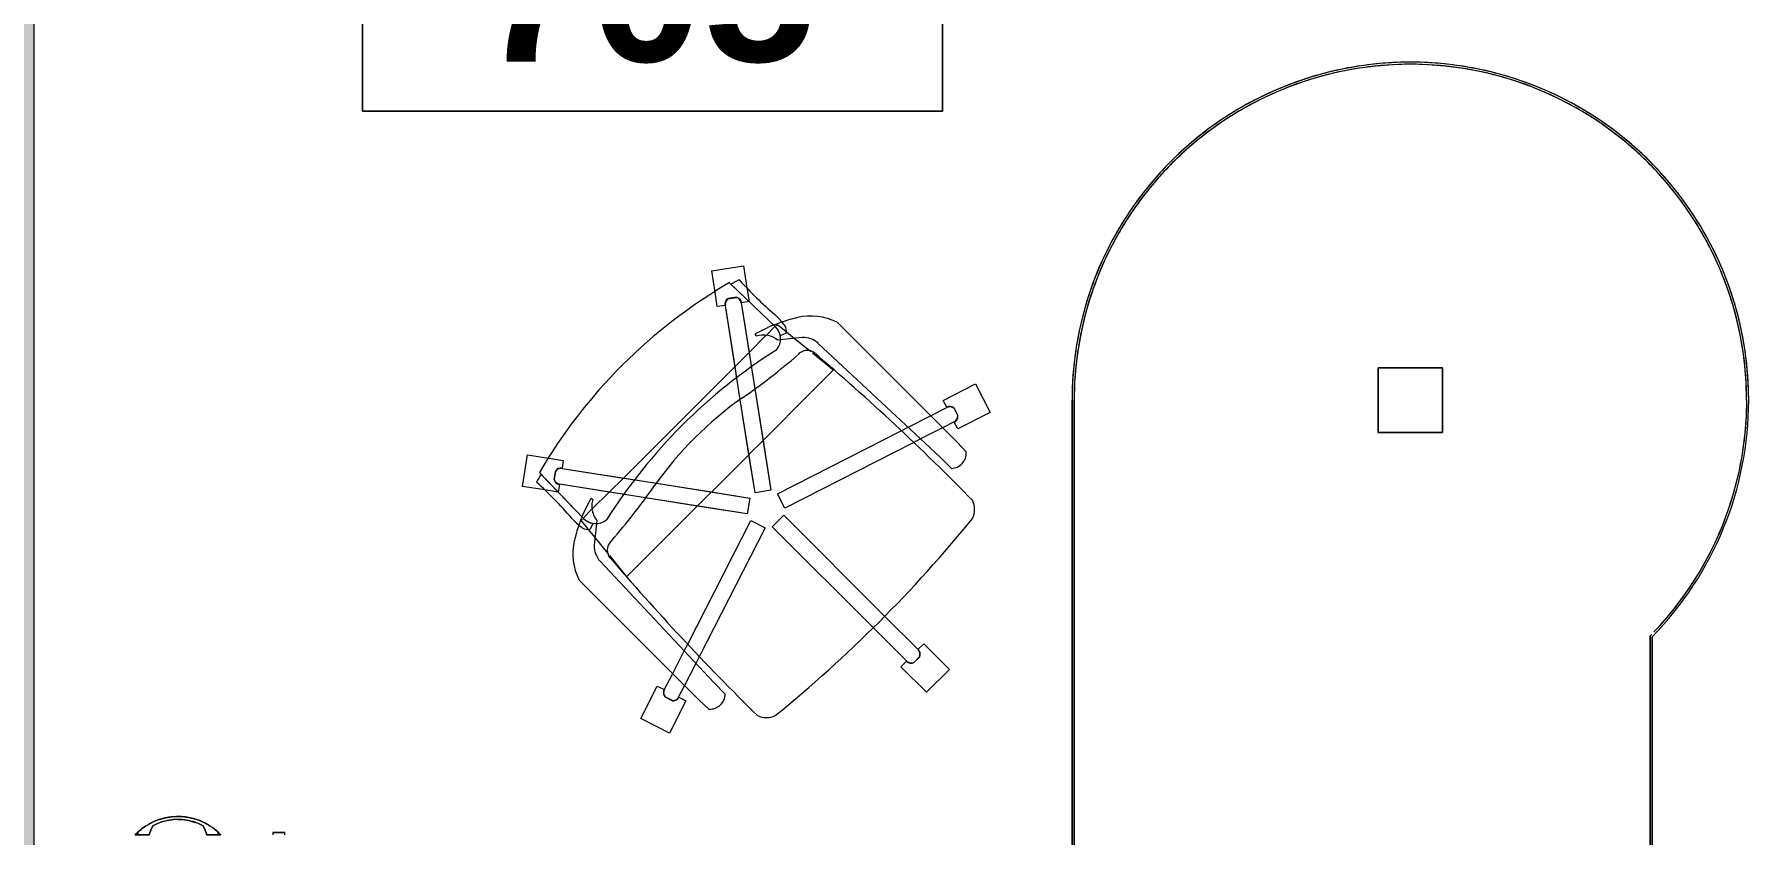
# Model space of a CAD drawing. Header units: inches. Extents: x 587 to 1284, y 1170 to 2052.
# Drawn here: x 661.1 to 767.5, y 1937.9 to 1987.6 of the extents above; entities that cross this region are included whole.
import ezdxf

# ---------------------------------------------------------------- set-up
doc = ezdxf.new("R2010")
doc.units = ezdxf.units.IN
doc.header["$MEASUREMENT"] = 0
for name, color, linetype, lineweight in [('A-AREA-IDEN', 2, 'Continuous', 9), ('A-WALL', 113, 'Continuous', 13), ('A-WALL-PATT', 111, 'Continuous', 13), ('I-FURN', 30, 'Continuous', 9), ('I-FURN-PNLS', 30, 'Continuous', 9)]:
    doc.layers.add(name, color=color, linetype=linetype, lineweight=lineweight)
doc.styles.add('Swis721 Lt BT_B', font='', dxfattribs={"height": 9})
doc.styles.get('Swis721 Lt BT_B').set_extended_font_data('Swis721 Lt BT', bold=True)

# ---------------------------------------------------------------- blocks, each defined once
blk = doc.blocks.new('Zira Wksta 12 - Type 1-V7-Level 07  POWER _ SIGNAL')
at = {"layer": 'I-FURN'}
for p, q in [((-49, -13), (-53, -13)), ((-53, -13), (-53, -17)), ((-53, -17), (-53, -13)), ((-53, -13), (-49, -13)), ((-49, -17), (-49, -13)), ((-49, -13), (-49, -17)), ((-53, -17), (-49, -17)), ((-49, -17), (-53, -17)), ((-52.01, -41.99), (-50.23, -41.09)), ((-52.01, -41.99), (-50.23, -41.09)), ((-50.23, -41.09), (-49.21, -43.09)), ((-50.23, -41.09), (-49.21, -43.09)), ((-50.99, -44), (-52.01, -41.99)), ((-50.99, -44), (-52.01, -41.99)), ((-48.39, -43.13), (-47.78, -42.56)), ((-55.84, -50.59), (-48.39, -43.13)), ((-50.05, -43.09), (-50.5, -43.32)), ((-50.05, -43.09), (-50.5, -43.32)), ((-50.49, -43.32), (-50.05, -43.1)), ((-50.49, -43.32), (-50.05, -43.1)), ((-49.65, -43.32), (-49.29, -44.04)), ((-49.65, -43.32), (-49.29, -44.04)), ((-49.21, -43.09), (-49.64, -43.31)), ((-49.21, -43.09), (-49.64, -43.31)), ((-46.77, -43.5), (-47.47, -44.21)), ((-35.86, -45.21), (-34.27, -43.61)), ((-35.86, -45.21), (-34.27, -43.61)), ((-34.27, -43.61), (-32.85, -45.03)), ((-34.27, -43.61), (-32.85, -45.03)), ((-47.47, -44.21), (-54.53, -51.76)), ((-50.56, -43.78), (-50.99, -44)), ((-50.56, -43.78), (-50.99, -44)), ((-50.03, -44.78), (-50.55, -43.77)), ((-50.03, -44.78), (-50.55, -43.77)), ((-49.29, -44.04), (-48.59, -45.4)), ((-49.29, -44.04), (-48.59, -45.4)), ((-49.32, -46.18), (-50.03, -44.78)), ((-49.32, -46.18), (-50.03, -44.78)), ((-48.59, -45.4), (-48.36, -45.86)), ((-48.59, -45.4), (-48.36, -45.86)), ((-37.6, -47.66), (-35.5, -45.56)), ((-37.6, -47.66), (-35.5, -45.56)), ((-35.52, -45.55), (-35.86, -45.21)), ((-35.52, -45.55), (-35.86, -45.21)), ((-34.7, -45.82), (-35.06, -45.46)), ((-34.7, -45.82), (-35.06, -45.46)), ((-35.06, -45.47), (-34.71, -45.82)), ((-35.06, -45.47), (-34.71, -45.82)), ((-32.85, -45.03), (-34.44, -46.62)), ((-32.85, -45.03), (-34.44, -46.62)), ((-49.1, -46.61), (-49.32, -46.18)), ((-49.1, -46.61), (-49.32, -46.18)), ((-45.19, -54.28), (-49.1, -46.61)), ((-45.19, -54.28), (-49.1, -46.61)), ((-48.36, -45.86), (-44.3, -53.83)), ((-48.36, -45.86), (-44.3, -53.83)), ((-34.8, -46.27), (-36.9, -48.37)), ((-34.8, -46.27), (-36.9, -48.37)), ((-34.44, -46.62), (-34.79, -46.28)), ((-34.44, -46.62), (-34.79, -46.28)), ((-43.85, -53.9), (-37.6, -47.66)), ((-43.85, -53.9), (-37.6, -47.66)), ((-36.9, -48.37), (-43.14, -54.61)), ((-36.9, -48.37), (-43.14, -54.61)), ((-53.94, -52.12), (-52.93, -50.87)), ((-52.93, -50.87), (-52.88, -50.81)), ((-52.88, -50.81), (-51.49, -52.19)), ((-54.89, -52.75), (-54.75, -54.1)), ((-54.84, -53.23), (-54.06, -52.26)), ((-54.06, -52.26), (-54.01, -52.21)), ((-51.48, -52.21), (-48.5, -55.18)), ((-55.71, -54.31), (-55.6, -54.17)), ((-55.6, -54.17), (-55.28, -53.77)), ((-55.25, -53.73), (-54.84, -53.23)), ((-55.16, -53.74), (-54.99, -54.11)), ((-54.75, -54.1), (-54.73, -54.26)), ((-44.3, -53.83), (-45.19, -54.28)), ((-44.3, -53.83), (-45.19, -54.28)), ((-43.14, -54.61), (-43.85, -53.9)), ((-43.14, -54.61), (-43.85, -53.9)), ((-58.3, -57.26), (-55.56, -54.41)), ((-55.56, -54.41), (-58.19, -57.16)), ((-55.63, -54.39), (-55.68, -54.33)), ((-55.04, -54.97), (-55.57, -54.45)), ((-53.97, -56.05), (-55.03, -54.98)), ((-51.71, -55.69), (-45.4, -54.69)), ((-51.71, -55.69), (-48.5, -55.18)), ((-48.5, -55.18), (-45.4, -54.69)), ((-48.5, -55.18), (-47.63, -56.06)), ((-45.4, -54.69), (-45.24, -55.68)), ((-45.4, -54.69), (-45.24, -55.68)), ((-43.52, -55.95), (-43.07, -55.06)), ((-43.52, -55.95), (-43.07, -55.06)), ((-43.07, -55.06), (-35.09, -59.12)), ((-43.07, -55.06), (-35.09, -59.12)), ((-59.35, -56.4), (-57.97, -56.18)), ((-59.35, -56.4), (-57.97, -56.18)), ((-59.04, -58.37), (-59.35, -56.4)), ((-59.04, -58.37), (-59.35, -56.4)), ((-57.97, -56.18), (-57.13, -56.04)), ((-57.97, -56.18), (-57.13, -56.04)), ((-57.13, -56.04), (-57.05, -56.52)), ((-57.13, -56.04), (-57.05, -56.52)), ((-57.05, -56.54), (-53.02, -55.9)), ((-57.05, -56.54), (-53.97, -56.05)), ((-54.99, -55.59), (-55.1, -55.67)), ((-53.97, -56.05), (-53.02, -55.9)), ((-53.09, -56.92), (-53.97, -56.05)), ((-53.02, -55.9), (-51.71, -55.69)), ((-53.02, -55.9), (-51.71, -55.69)), ((-45.24, -55.68), (-51.03, -56.6)), ((-47.63, -56.06), (-51.03, -56.6)), ((-45.24, -55.68), (-47.63, -56.06)), ((-47.59, -56.09), (-45.33, -58.35)), ((-45.84, -61.8), (-44.92, -56)), ((-45.3, -58.39), (-44.92, -56)), ((-43.93, -56.16), (-44.93, -62.47)), ((-44.92, -56), (-43.93, -56.16)), ((-44.92, -56), (-43.93, -56.16)), ((-43.93, -56.16), (-44.42, -59.27)), ((-35.85, -59.86), (-43.52, -55.95)), ((-35.85, -59.86), (-43.52, -55.95)), ((-57.39, -56.84), (-57.31, -57.35)), ((-57.39, -56.84), (-57.31, -57.35)), ((-57.3, -57.34), (-57.38, -56.84)), ((-57.3, -57.34), (-57.38, -56.84)), ((-52.37, -56.81), (-56.89, -57.52)), ((-53.09, -56.92), (-56.89, -57.52)), ((-52.37, -56.81), (-53.09, -56.92)), ((-46.16, -63.85), (-53.09, -56.92)), ((-51.03, -56.6), (-52.37, -56.81)), ((-51.03, -56.6), (-52.37, -56.81)), ((-57.71, -58.16), (-59.04, -58.37)), ((-57.71, -58.16), (-59.04, -58.37)), ((-56.82, -58.02), (-57.71, -58.16)), ((-56.82, -58.02), (-57.71, -58.16)), ((-56.89, -57.54), (-56.82, -58.02)), ((-56.89, -57.54), (-56.82, -58.02)), ((-45.84, -61.8), (-45.3, -58.39)), ((-45.3, -58.39), (-44.42, -59.27)), ((-41, -65.29), (-33.45, -58.24)), ((-33.45, -58.24), (-32.74, -57.53)), ((-44.42, -59.27), (-44.93, -62.47)), ((-44.42, -59.27), (-40.05, -63.64)), ((-32.37, -59.15), (-39.82, -66.6)), ((-35.09, -59.12), (-34.64, -59.35)), ((-35.09, -59.12), (-34.64, -59.35)), ((-34.64, -59.35), (-33.27, -60.05)), ((-34.64, -59.35), (-33.27, -60.05)), ((-31.8, -58.54), (-32.37, -59.15)), ((-35.42, -60.08), (-35.85, -59.86)), ((-35.42, -60.08), (-35.85, -59.86)), ((-34.02, -60.79), (-35.42, -60.08)), ((-34.02, -60.79), (-35.42, -60.08)), ((-33.27, -60.05), (-32.56, -60.42)), ((-33.27, -60.05), (-32.56, -60.42)), ((-32.55, -60.4), (-32.33, -59.97)), ((-32.55, -60.4), (-32.34, -59.99)), ((-32.34, -59.99), (-32.33, -59.97)), ((-32.33, -59.97), (-30.32, -60.99)), ((-32.33, -59.97), (-30.32, -60.99)), ((-33.01, -61.31), (-34.02, -60.79)), ((-33.01, -61.31), (-34.02, -60.79)), ((-33.24, -61.75), (-33.02, -61.32)), ((-33.24, -61.75), (-33.02, -61.32)), ((-32.56, -61.27), (-32.32, -60.81)), ((-32.34, -60.81), (-32.56, -61.25)), ((-32.34, -60.81), (-32.56, -61.25)), ((-32.56, -61.27), (-32.32, -60.81)), ((-30.32, -60.99), (-31.23, -62.77)), ((-30.32, -60.99), (-31.23, -62.77)), ((-46.05, -63.13), (-45.84, -61.8)), ((-46.05, -63.13), (-45.84, -61.8)), ((-44.93, -62.47), (-45.14, -63.78)), ((-44.93, -62.47), (-45.14, -63.78)), ((-31.23, -62.77), (-33.24, -61.75)), ((-31.23, -62.77), (-33.24, -61.75)), ((-46.76, -67.66), (-46.05, -63.13)), ((-46.16, -63.85), (-46.05, -63.13)), ((-45.14, -63.78), (-45.78, -67.81)), ((-45.14, -63.78), (-45.29, -64.73)), ((-40.11, -63.69), (-41.36, -64.7)), ((-40.05, -63.64), (-40.11, -63.69)), ((-46.76, -67.66), (-46.16, -63.85)), ((-45.29, -64.73), (-46.16, -63.85)), ((-45.29, -64.73), (-45.78, -67.81)), ((-44.22, -65.8), (-45.29, -64.73)), ((-41.5, -64.82), (-42.47, -65.6)), ((-41.44, -64.77), (-41.5, -64.82)), ((-44.91, -65.86), (-44.83, -65.75)), ((-43.69, -66.33), (-44.22, -65.8)), ((-43.5, -65.5), (-43.34, -65.51)), ((-43.34, -65.51), (-41.99, -65.66)), ((-43.34, -65.75), (-42.98, -65.92)), ((-42.47, -65.6), (-42.97, -66.01)), ((-43.65, -66.33), (-46.5, -69.06)), ((-46.39, -68.96), (-43.65, -66.33)), ((-43.57, -66.44), (-43.63, -66.39)), ((-43.41, -66.37), (-43.54, -66.47)), ((-43.01, -66.04), (-43.4, -66.36)), ((-47.4, -68.47), (-47.26, -67.58)), ((-47.4, -68.47), (-47.26, -67.58)), ((-47.26, -67.58), (-46.78, -67.65)), ((-47.26, -67.58), (-46.78, -67.65)), ((-46.58, -68.07), (-46.08, -68.15)), ((-46.58, -68.07), (-46.08, -68.15)), ((-46.08, -68.14), (-46.57, -68.06)), ((-46.08, -68.14), (-46.57, -68.06)), ((-45.76, -67.81), (-45.28, -67.89)), ((-45.76, -67.81), (-45.28, -67.89)), ((-45.28, -67.89), (-45.42, -68.73)), ((-45.28, -67.89), (-45.42, -68.73)), ((-47.61, -69.8), (-47.4, -68.47)), ((-47.61, -69.8), (-47.4, -68.47)), ((-45.42, -68.73), (-45.63, -70.11)), ((-45.42, -68.73), (-45.63, -70.11)), ((-45.63, -70.11), (-47.61, -69.8)), ((-45.63, -70.11), (-47.61, -69.8)), ((-24, -89.01), (-24.17, -89.01)), ((-24, -89.01), (-24.17, -89.01)), ((-24, -89.01), (-24.17, -89.01)), ((-24.17, -89.02), (-24, -89.02)), ((-24.17, -89.02), (-24, -89.02)), ((-24.17, -89.02), (-24, -89.02)), ((-24, -88.86), (-24, -88.84)), ((-24, -88.84), (-24, -88.85)), ((-24, -88.85), (-24, -88.84)), ((-24, -88.84), (-24, -88.85)), ((-24, -88.9), (-24, -88.84)), ((-24, -88.84), (-24, -88.89)), ((-24, -88.85), (-24, -88.86)), ((-24, -88.88), (-24, -88.85)), ((-24, -88.85), (-24, -88.86)), ((-24, -88.9), (-24, -88.86)), ((-24, -88.86), (-24, -88.87)), ((-24, -88.86), (-24, -88.87)), ((-24, -88.87), (-24, -88.89)), ((-24, -88.87), (-24, -88.89)), ((-24, -88.9), (-24, -88.88)), ((-24, -88.89), (-24, -88.95)), ((-24, -88.89), (-24, -88.92)), ((-24, -88.89), (-24, -88.99)), ((-24, -88.94), (-24, -88.9)), ((-24, -88.99), (-24, -88.9)), ((-24, -88.99), (-24, -88.9)), ((-24, -88.92), (-24, -88.95)), ((-24, -88.99), (-24, -88.94)), ((-24, -88.95), (-24, -88.99)), ((-24, -88.95), (-24, -88.99)), ((-24, -89.02), (-24, -88.99)), ((-24, -88.99), (-24, -89.01)), ((-24, -89.02), (-24, -88.99)), ((-24, -88.99), (-24, -89.01)), ((-24, -89.02), (-24, -88.99)), ((-24, -88.99), (-24, -89.01)), ((-24, -89.02), (-24, -89.71)), ((-24, -89.36), (-24, -89.02)), ((-24, -89.02), (-24, -89.36)), ((-24, -89.36), (-24, -89.02)), ((-24, -89.02), (-24, -89.71)), ((-24, -89.36), (-24, -89.02)), ((-24, -89.71), (-24, -89.36)), ((-24, -89.36), (-24, -89.71)), ((-24, -89.71), (-24, -89.36)), ((-24, -89.71), (-24, -89.36)), ((-24.56, -89.94), (-24.28, -89.82)), ((-24.56, -89.94), (-24.28, -89.82)), ((-24.56, -89.94), (-24.28, -89.82)), ((-24.28, -89.82), (-24, -89.71)), ((-24.28, -89.82), (-24, -89.71)), ((-24.28, -89.82), (-24, -89.71)), ((-24.28, -93.18), (-24.56, -93.06)), ((-24.28, -93.18), (-24.56, -93.06)), ((-24.28, -93.18), (-24.56, -93.06)), ((-24, -93.29), (-24.28, -93.18)), ((-24, -93.29), (-24.28, -93.18)), ((-24, -93.29), (-24.28, -93.18)), ((-24, -93.64), (-24, -93.29)), ((-24, -93.29), (-24, -93.98)), ((-24, -93.64), (-24, -93.29)), ((-24, -93.29), (-24, -93.98)), ((-24, -93.64), (-24, -93.29)), ((-24, -93.29), (-24, -93.98)), ((-24, -93.98), (-24, -93.64)), ((-24, -93.98), (-24, -93.64)), ((-24, -93.98), (-24, -93.64)), ((-24, -93.98), (-24.17, -93.98)), ((-24, -93.98), (-24.17, -93.98)), ((-24, -93.98), (-24.17, -93.98)), ((-24.17, -93.99), (-24, -93.99)), ((-24.17, -93.99), (-24, -93.99)), ((-24.17, -93.99), (-24, -93.99)), ((-24, -94.01), (-24, -93.98)), ((-24, -94.01), (-24, -93.98)), ((-24, -94.01), (-24, -93.98)), ((-24, -93.99), (-24, -94.01)), ((-24, -93.99), (-24, -94.01)), ((-24, -93.99), (-24, -94.01)), ((-24, -94.01), (-24, -94.05)), ((-24, -94.06), (-24, -94.01)), ((-24, -94.01), (-24, -94.08)), ((-24, -94.06), (-24, -94.01)), ((-24, -94.01), (-24, -94.11)), ((-24, -94.1), (-24, -94.01)), ((-24, -94.05), (-24, -94.08)), ((-24, -94.1), (-24, -94.06)), ((-24, -94.1), (-24, -94.06)), ((-24, -94.08), (-24, -94.11)), ((-24, -94.08), (-24, -94.11)), ((-24, -94.14), (-24, -94.1)), ((-24, -94.12), (-24, -94.1)), ((-24, -94.16), (-24, -94.1)), ((-24, -94.11), (-24, -94.13)), ((-24, -94.11), (-24, -94.13)), ((-24, -94.11), (-24, -94.16)), ((-24, -94.15), (-24, -94.12)), ((-24, -94.13), (-24, -94.14)), ((-24, -94.13), (-24, -94.14)), ((-24, -94.14), (-24, -94.15)), ((-24, -94.16), (-24, -94.14)), ((-24, -94.14), (-24, -94.16)), ((-24, -94.15), (-24, -94.16)), ((-24, -94.16), (-24, -94.15))]:
    blk.add_line(p, q, dxfattribs=at)
at = {"layer": 'I-FURN', "flags": 128}
for points in [[(-24, -89.71), (-24.28, -89.82), (-24.56, -89.94)], [(-24, -89.71), (-24.28, -89.82), (-24.56, -89.94)], [(-24, -89.71), (-24.28, -89.82), (-24.56, -89.94)], [(-24.56, -93.06), (-24.28, -93.18), (-24, -93.29)], [(-24.56, -93.06), (-24.28, -93.18), (-24, -93.29)], [(-24.56, -93.06), (-24.28, -93.18), (-24, -93.29)]]:
    blk.add_lwpolyline(points, dxfattribs=at)
at = {"layer": 'I-FURN'}
for centre, radius, start, end in [((62.79, -151.71), 153.52, 134.4749, 139.5213), ((-47.72, -43.52), 0.956, 0.8901, 93.1099), ((-44.21, -43.36), 1.31, 65.0433, 114.9567), ((-97.29, -108.06), 84.96, 39.1475, 50.8525), ((-50.2, -43.59), 0.407, 138.1651, 207.8349), ((-50.2, -43.59), 0.407, 166.033, 179.967), ((-50.2, -43.59), 0.407, 179.967, 193.9009), ((-50.2, -43.59), 0.407, 138.1651, 166.033), ((-50.18, -43.59), 0.406, 139.6199, 207), ((-50.18, -43.59), 0.406, 153.0959, 190.2027), ((-50.18, -43.59), 0.406, 139.6199, 153.0959), ((-50, -43.49), 0.407, 81.9009, 95.8349), ((-50, -43.49), 0.407, 26.1651, 95.8349), ((-50.02, -43.5), 0.406, 40.476, 94.3801), ((-50.02, -43.5), 0.406, 27, 94.3801), ((-50, -43.49), 0.407, 67.967, 81.9009), ((-50, -43.49), 0.407, 54.033, 67.967), ((-50, -43.49), 0.407, 26.1651, 54.033), ((-50.02, -43.5), 0.406, 27, 40.476), ((-50.2, -43.59), 0.407, 193.9009, 207.8349), ((-50.18, -43.59), 0.406, 190.2027, 193.524), ((-50.18, -43.59), 0.406, 193.524, 207), ((-35.22, -45.83), 0.407, 66.1651, 135.8349), ((-35.22, -45.83), 0.407, 121.9009, 135.8349), ((-35.22, -45.85), 0.406, 67.6199, 135), ((-35.22, -45.85), 0.406, 121.524, 135), ((-35.22, -45.83), 0.407, 107.967, 121.9009), ((-35.22, -45.85), 0.406, 81.0959, 121.524), ((-35.22, -45.83), 0.407, 94.033, 107.967), ((-35.22, -45.83), 0.407, 80.0991, 94.033), ((-35.22, -45.83), 0.407, 66.1651, 80.0991), ((-35.22, -45.85), 0.406, 67.6199, 81.0959), ((-35.08, -45.98), 0.406, 315, 22.3801), ((-35.08, -45.98), 0.406, 315, 8.9041), ((-35.07, -45.99), 0.407, 314.1651, 23.8349), ((-35.07, -45.99), 0.407, 314.1651, 328.0991), ((-35.07, -45.99), 0.407, 328.0991, 23.8349), ((-35.08, -45.98), 0.406, 8.9041, 22.3801), ((-52.6, -52.23), 3.63, 153.1789, 193.0478), ((-53.51, -52.7), 1.39, 137.8013, 182.1078), ((-53.33, -52.44), 0.763, 149.2338, 230.7662), ((-46.77, -50.88), 9.61, 193.0478, 198.9964), ((-86.25, -81.01), 42.84, 34.9767, 40.7699), ((-53.49, -56.9), 3.74, 125.0936, 139.0143), ((-46.77, -50.88), 9.61, 198.9964, 201.4906), ((-55.29, -54.34), 0.613, 77.5427, 125.0936), ((-54.8, -55.14), 1.05, 50.9554, 136.1786), ((-54.8, -55.14), 1.05, 100.2002, 136.1786), ((-76.85, -36.61), 27.2, 312.4882, 319.0143), ((-46.77, -50.88), 9.61, 201.6393, 202.073), ((-46.77, -50.88), 9.61, 202.4663, 209.9334), ((-53.67, -55.17), 1.38, 169.0187, 197.9497), ((-53.67, -55.17), 1.38, 140.0878, 167.4248), ((-25.52, -36.28), 33.83, 212.2285, 237.7715), ((-32.59, -54.97), 1.31, 335.0433, 24.9567), ((-140.95, 52.03), 153.52, 310.4787, 315.5251), ((-29.6, -40.36), 33.17, 209.4478, 210.4234), ((-29.91, -40.67), 32.89, 210.304, 239.6925), ((-56.99, -56.92), 0.407, 98.1651, 167.8349), ((-56.99, -56.92), 0.407, 139.967, 167.8349), ((-56.99, -56.94), 0.406, 99, 166.3801), ((-56.99, -56.94), 0.406, 139.4281, 166.3801), ((-56.99, -56.92), 0.407, 126.033, 139.967), ((-56.96, -57.14), 0.407, 210.1651, 279.8349), ((-56.96, -57.14), 0.407, 210.1651, 224.0991), ((-56.96, -57.12), 0.406, 211.6199, 252.0479), ((-56.96, -57.12), 0.406, 211.6199, 225.0959), ((-56.99, -56.94), 0.406, 125.9521, 139.4281), ((-56.96, -57.14), 0.407, 224.0991, 238.033), ((-56.96, -57.12), 0.406, 225.0959, 238.5719), ((-56.99, -56.92), 0.407, 112.0991, 126.033), ((-56.99, -56.94), 0.406, 112.476, 125.9521), ((-56.99, -56.92), 0.407, 98.1651, 112.0991), ((-56.99, -56.94), 0.406, 99, 112.476), ((-32.97, -43.73), 22.19, 214.9767, 235.0233), ((-56.96, -57.14), 0.407, 238.033, 251.967), ((-56.96, -57.12), 0.406, 238.5719, 252.0479), ((-56.96, -57.14), 0.407, 251.967, 279.8349), ((-56.96, -57.12), 0.406, 252.0479, 279), ((-56.96, -57.12), 0.406, 252.0479, 265.524), ((-56.96, -57.12), 0.406, 265.524, 279), ((-32.76, -58.49), 0.956, 356.8901, 89.1099), ((-32.74, -60.78), 0.406, 36.0479, 63), ((-32.74, -60.78), 0.406, 355.6199, 63), ((-32.73, -60.77), 0.407, 49.9009, 63.8349), ((-32.73, -60.77), 0.407, 354.1651, 63.8349), ((-32.73, -60.77), 0.407, 22.033, 49.9009), ((-32.74, -60.78), 0.406, 355.6199, 36.0479), ((-32.73, -60.77), 0.407, 354.1651, 22.033), ((-32.83, -60.96), 0.407, 242.1651, 311.8349), ((-32.83, -60.96), 0.407, 242.1651, 270.033), ((-32.83, -60.95), 0.406, 243, 310.3801), ((-32.83, -60.95), 0.406, 243, 296.9041), ((-32.83, -60.96), 0.407, 270.033, 311.8349), ((-32.83, -60.95), 0.406, 296.9041, 310.3801), ((-70.25, -97.02), 42.84, 49.2301, 55.0233), ((-44.38, -65.56), 1.05, 313.8214, 39.0446), ((-41.68, -64.09), 0.763, 219.2338, 300.7662), ((-40.11, -57.53), 9.61, 240.0666, 247.7369), ((-44.4, -64.43), 1.38, 252.0503, 266.5158), ((-44.4, -64.43), 1.38, 266.5158, 280.9813), ((-44.4, -64.43), 1.38, 282.5752, 295.4467), ((-44.4, -64.43), 1.38, 295.4467, 309.9122), ((-44.38, -65.56), 1.05, 313.8214, 349.7998), ((-43.58, -66.05), 0.613, 324.9064, 12.4573), ((-41.94, -64.27), 1.39, 267.8922, 312.1987), ((-40.11, -57.53), 9.61, 247.927, 248.3607), ((-46.14, -64.26), 3.74, 310.9857, 324.9064), ((-40.11, -57.53), 9.61, 248.5094, 251.0036), ((-40.11, -57.53), 9.61, 251.0036, 256.9522), ((-41.46, -63.36), 3.63, 256.9522, 296.8211), ((-46.38, -67.72), 0.407, 170.1651, 239.8349), ((-46.38, -67.72), 0.407, 170.1651, 239.8349), ((-46.36, -67.72), 0.406, 171, 211.4281), ((-46.36, -67.72), 0.406, 171, 238.3801), ((-46.36, -67.72), 0.406, 211.4281, 238.3801), ((-46.18, -67.75), 0.406, 283.6199, 351), ((-46.16, -67.76), 0.407, 282.1651, 351.8349), ((-46.16, -67.76), 0.407, 282.1651, 351.8349), ((-46.18, -67.75), 0.406, 283.6199, 351), ((-25.85, -87.61), 27.2, 130.9857, 137.5118), ((-29.6, -40.36), 33.17, 239.5766, 240.5522), ((-21.45, -91.5), 3.69, 137.0289, 137.7029), ((-21.45, -91.5), 3.69, 137.0385, 137.567), ((-21.45, -91.5), 3.69, 137.0289, 137.7029), ((-21.45, -91.5), 3.69, 137.0385, 137.567), ((-21.45, -91.5), 3.69, 137.0289, 137.7029), ((-21.45, -91.5), 3.69, 137.0385, 137.567), ((-21.45, -91.5), 3.69, 222.2971, 222.9711), ((-21.45, -91.5), 3.69, 222.2971, 222.9711), ((-21.45, -91.5), 3.69, 222.2971, 222.9711), ((-21.45, -91.5), 3.69, 222.433, 222.9615), ((-21.45, -91.5), 3.69, 222.433, 222.9615), ((-21.45, -91.5), 3.69, 222.433, 222.9615)]:
    blk.add_arc(centre, radius, start, end, dxfattribs=at)
for points, knots in [([(-24.17, -93.98), (-24.32, -93.81), (-24.6, -93.45), (-24.9, -92.84), (-25.09, -92.18), (-25.17, -91.27), (-25, -90.36), (-24.6, -89.55), (-24.32, -89.19), (-24.17, -89.02)], [0, 0, 0, 0, 0.125, 0.25, 0.375, 0.5, 0.75, 0.875, 1, 1, 1, 1]), ([(-24.17, -93.98), (-24.32, -93.81), (-24.6, -93.45), (-24.9, -92.84), (-25.09, -92.18), (-25.17, -91.27), (-25, -90.36), (-24.6, -89.55), (-24.32, -89.19), (-24.17, -89.02)], [0, 0, 0, 0, 0.125, 0.25, 0.375, 0.5, 0.75, 0.875, 1, 1, 1, 1]), ([(-24.17, -93.98), (-24.32, -93.81), (-24.6, -93.45), (-24.9, -92.84), (-25.09, -92.18), (-25.17, -91.27), (-25, -90.36), (-24.6, -89.55), (-24.32, -89.19), (-24.17, -89.02)], [0, 0, 0, 0, 0.125, 0.25, 0.375, 0.5, 0.75, 0.875, 1, 1, 1, 1]), ([(-24, -88.84), (-24, -88.84), (-24, -88.84), (-24, -88.85), (-24.01, -88.85), (-24.01, -88.85), (-24.01, -88.85), (-24.02, -88.86), (-24.02, -88.86), (-24.02, -88.87), (-24.03, -88.87), (-24.03, -88.87), (-24.04, -88.88), (-24.05, -88.89), (-24.05, -88.9)], [0, 0, 0, 0, 0.125, 0.1875, 0.25, 0.3125, 0.375, 0.4375, 0.5, 0.5625, 0.625, 0.6875, 0.75, 1, 1, 1, 1]), ([(-24, -88.84), (-24, -88.84), (-24, -88.84), (-24, -88.85), (-24.01, -88.85), (-24.01, -88.85), (-24.01, -88.85), (-24.02, -88.86), (-24.02, -88.86), (-24.02, -88.87), (-24.03, -88.87), (-24.03, -88.87), (-24.04, -88.88), (-24.05, -88.89), (-24.05, -88.9)], [0, 0, 0, 0, 0.125, 0.1875, 0.25, 0.3125, 0.375, 0.4375, 0.5, 0.5625, 0.625, 0.6875, 0.75, 1, 1, 1, 1]), ([(-24, -88.84), (-24, -88.84), (-24, -88.84), (-24, -88.85), (-24.01, -88.85), (-24.01, -88.85), (-24.01, -88.85), (-24.02, -88.86), (-24.02, -88.86), (-24.02, -88.87), (-24.03, -88.87), (-24.03, -88.87), (-24.04, -88.88), (-24.05, -88.89), (-24.05, -88.9)], [0, 0, 0, 0, 0.125, 0.1875, 0.25, 0.3125, 0.375, 0.4375, 0.5, 0.5625, 0.625, 0.6875, 0.75, 1, 1, 1, 1]), ([(-24.04, -88.89), (-24.04, -88.88), (-24.03, -88.87), (-24.02, -88.86), (-24.02, -88.86), (-24.01, -88.85), (-24.01, -88.85), (-24.01, -88.85), (-24, -88.85), (-24, -88.85), (-24, -88.84), (-24, -88.84), (-24, -88.84)], [0, 0, 0, 0, 0.25, 0.375, 0.5, 0.5625, 0.625, 0.6875, 0.75, 0.8125, 0.875, 1, 1, 1, 1]), ([(-24.04, -88.89), (-24.04, -88.88), (-24.03, -88.87), (-24.02, -88.86), (-24.02, -88.86), (-24.01, -88.85), (-24.01, -88.85), (-24.01, -88.85), (-24, -88.85), (-24, -88.85), (-24, -88.84), (-24, -88.84), (-24, -88.84)], [0, 0, 0, 0, 0.25, 0.375, 0.5, 0.5625, 0.625, 0.6875, 0.75, 0.8125, 0.875, 1, 1, 1, 1]), ([(-24.04, -88.89), (-24.04, -88.88), (-24.03, -88.87), (-24.02, -88.86), (-24.02, -88.86), (-24.01, -88.85), (-24.01, -88.85), (-24.01, -88.85), (-24, -88.85), (-24, -88.85), (-24, -88.84), (-24, -88.84), (-24, -88.84)], [0, 0, 0, 0, 0.25, 0.375, 0.5, 0.5625, 0.625, 0.6875, 0.75, 0.8125, 0.875, 1, 1, 1, 1]), ([(-24.94, -90.34), (-24.97, -90.42), (-25.01, -90.55), (-25.04, -90.68), (-25.05, -90.72)], [0.28408999, 0.28408999, 0.28408999, 0.28408999, 0.33333333, 0.35626869, 0.35626869, 0.35626869, 0.35626869]), ([(-24.94, -90.34), (-24.97, -90.42), (-25.01, -90.55), (-25.04, -90.68), (-25.05, -90.72)], [0.28408999, 0.28408999, 0.28408999, 0.28408999, 0.33333333, 0.35626869, 0.35626869, 0.35626869, 0.35626869]), ([(-24.94, -90.34), (-24.97, -90.42), (-25.01, -90.55), (-25.04, -90.68), (-25.05, -90.72)], [0.28408999, 0.28408999, 0.28408999, 0.28408999, 0.33333333, 0.35626869, 0.35626869, 0.35626869, 0.35626869]), ([(-24.67, -89.72), (-24.73, -89.82), (-24.79, -89.94), (-24.85, -90.08), (-24.86, -90.1)], [0.15929421, 0.15929421, 0.15929421, 0.15929421, 0.22222222, 0.23760808, 0.23760808, 0.23760808, 0.23760808]), ([(-24.67, -89.72), (-24.73, -89.82), (-24.79, -89.94), (-24.85, -90.08), (-24.86, -90.1)], [0.15929421, 0.15929421, 0.15929421, 0.15929421, 0.22222222, 0.23760808, 0.23760808, 0.23760808, 0.23760808]), ([(-24.67, -89.72), (-24.73, -89.82), (-24.79, -89.94), (-24.85, -90.08), (-24.86, -90.1)], [0.15929421, 0.15929421, 0.15929421, 0.15929421, 0.22222222, 0.23760808, 0.23760808, 0.23760808, 0.23760808]), ([(-25.1, -90.98), (-25.11, -91.05), (-25.12, -91.18), (-25.13, -91.31), (-25.13, -91.36)], [0.40506916, 0.40506916, 0.40506916, 0.40506916, 0.44444444, 0.47528072, 0.47528072, 0.47528072, 0.47528072]), ([(-25.1, -90.98), (-25.11, -91.05), (-25.12, -91.18), (-25.13, -91.31), (-25.13, -91.36)], [0.40506916, 0.40506916, 0.40506916, 0.40506916, 0.44444444, 0.47528072, 0.47528072, 0.47528072, 0.47528072]), ([(-25.1, -90.98), (-25.11, -91.05), (-25.12, -91.18), (-25.13, -91.31), (-25.13, -91.36)], [0.40506916, 0.40506916, 0.40506916, 0.40506916, 0.44444444, 0.47528072, 0.47528072, 0.47528072, 0.47528072]), ([(-25.05, -92.28), (-25.04, -92.32), (-25.01, -92.44), (-24.98, -92.57), (-24.95, -92.65)], [0.6437238, 0.6437238, 0.6437238, 0.6437238, 0.66666667, 0.71339073, 0.71339073, 0.71339073, 0.71339073]), ([(-25.05, -92.28), (-25.04, -92.32), (-25.01, -92.44), (-24.98, -92.57), (-24.95, -92.65)], [0.6437238, 0.6437238, 0.6437238, 0.6437238, 0.66666667, 0.71339073, 0.71339073, 0.71339073, 0.71339073]), ([(-25.05, -92.28), (-25.04, -92.32), (-25.01, -92.44), (-24.98, -92.57), (-24.95, -92.65)], [0.6437238, 0.6437238, 0.6437238, 0.6437238, 0.66666667, 0.71339073, 0.71339073, 0.71339073, 0.71339073]), ([(-24.86, -92.9), (-24.81, -93.02), (-24.75, -93.15), (-24.68, -93.27), (-24.67, -93.28)], [0.76237976, 0.76237976, 0.76237976, 0.76237976, 0.83333333, 0.84063549, 0.84063549, 0.84063549, 0.84063549]), ([(-24.86, -92.9), (-24.81, -93.02), (-24.75, -93.15), (-24.68, -93.27), (-24.67, -93.28)], [0.76237976, 0.76237976, 0.76237976, 0.76237976, 0.83333333, 0.84063549, 0.84063549, 0.84063549, 0.84063549]), ([(-24.86, -92.9), (-24.81, -93.02), (-24.75, -93.15), (-24.68, -93.27), (-24.67, -93.28)], [0.76237976, 0.76237976, 0.76237976, 0.76237976, 0.83333333, 0.84063549, 0.84063549, 0.84063549, 0.84063549]), ([(-24.05, -94.1), (-24.05, -94.11), (-24.04, -94.12), (-24.03, -94.13), (-24.02, -94.13), (-24.02, -94.14), (-24.02, -94.14), (-24.01, -94.15), (-24.01, -94.15), (-24.01, -94.15), (-24, -94.15), (-24, -94.16), (-24, -94.16), (-24, -94.16)], [0, 0, 0, 0, 0.25, 0.375, 0.4375, 0.5, 0.5625, 0.625, 0.6875, 0.75, 0.8125, 0.875, 1, 1, 1, 1]), ([(-24.05, -94.1), (-24.05, -94.11), (-24.04, -94.12), (-24.03, -94.13), (-24.02, -94.13), (-24.02, -94.14), (-24.02, -94.14), (-24.01, -94.15), (-24.01, -94.15), (-24.01, -94.15), (-24, -94.15), (-24, -94.16), (-24, -94.16), (-24, -94.16)], [0, 0, 0, 0, 0.25, 0.375, 0.4375, 0.5, 0.5625, 0.625, 0.6875, 0.75, 0.8125, 0.875, 1, 1, 1, 1]), ([(-24.05, -94.1), (-24.05, -94.11), (-24.04, -94.12), (-24.03, -94.13), (-24.02, -94.13), (-24.02, -94.14), (-24.02, -94.14), (-24.01, -94.15), (-24.01, -94.15), (-24.01, -94.15), (-24, -94.15), (-24, -94.16), (-24, -94.16), (-24, -94.16)], [0, 0, 0, 0, 0.25, 0.375, 0.4375, 0.5, 0.5625, 0.625, 0.6875, 0.75, 0.8125, 0.875, 1, 1, 1, 1]), ([(-24, -94.16), (-24, -94.16), (-24, -94.16), (-24, -94.15), (-24, -94.15), (-24.01, -94.15), (-24.01, -94.15), (-24.01, -94.15), (-24.01, -94.14), (-24.02, -94.14), (-24.02, -94.14), (-24.02, -94.13), (-24.03, -94.13), (-24.04, -94.12), (-24.04, -94.11)], [0, 0, 0, 0, 0.125, 0.1875, 0.25, 0.3125, 0.375, 0.4375, 0.5, 0.5625, 0.625, 0.6875, 0.75, 1, 1, 1, 1]), ([(-24, -94.16), (-24, -94.16), (-24, -94.16), (-24, -94.15), (-24, -94.15), (-24.01, -94.15), (-24.01, -94.15), (-24.01, -94.15), (-24.01, -94.14), (-24.02, -94.14), (-24.02, -94.14), (-24.02, -94.13), (-24.03, -94.13), (-24.04, -94.12), (-24.04, -94.11)], [0, 0, 0, 0, 0.125, 0.1875, 0.25, 0.3125, 0.375, 0.4375, 0.5, 0.5625, 0.625, 0.6875, 0.75, 1, 1, 1, 1]), ([(-24, -94.16), (-24, -94.16), (-24, -94.16), (-24, -94.15), (-24, -94.15), (-24.01, -94.15), (-24.01, -94.15), (-24.01, -94.15), (-24.01, -94.14), (-24.02, -94.14), (-24.02, -94.14), (-24.02, -94.13), (-24.03, -94.13), (-24.04, -94.12), (-24.04, -94.11)], [0, 0, 0, 0, 0.125, 0.1875, 0.25, 0.3125, 0.375, 0.4375, 0.5, 0.5625, 0.625, 0.6875, 0.75, 1, 1, 1, 1])]:
    blk.add_open_spline(points, degree=3, knots=knots, dxfattribs=at)
for points in [[(-24.17, -89.01), (-24.3, -89.16), (-24.43, -89.32), (-24.54, -89.49)], [(-24.17, -89.01), (-24.3, -89.16), (-24.43, -89.32), (-24.54, -89.49)], [(-24.17, -89.01), (-24.3, -89.16), (-24.43, -89.32), (-24.54, -89.49)], [(-24.14, -88.99), (-24.13, -88.98), (-24.11, -88.95), (-24.08, -88.92), (-24.06, -88.9), (-24.04, -88.89)], [(-24.14, -88.99), (-24.13, -88.98), (-24.11, -88.95), (-24.08, -88.92), (-24.06, -88.9), (-24.04, -88.89)], [(-24.14, -88.99), (-24.13, -88.98), (-24.11, -88.95), (-24.08, -88.92), (-24.06, -88.9), (-24.04, -88.89)], [(-24.05, -88.9), (-24.07, -88.91), (-24.1, -88.94), (-24.13, -88.97), (-24.14, -88.99)], [(-24.05, -88.9), (-24.07, -88.91), (-24.1, -88.94), (-24.13, -88.97), (-24.14, -88.99)], [(-24.05, -88.9), (-24.07, -88.91), (-24.1, -88.94), (-24.13, -88.97), (-24.14, -88.99)], [(-24.56, -89.94), (-24.73, -90.26), (-24.97, -90.95), (-24.97, -92.05), (-24.73, -92.74), (-24.56, -93.06)], [(-24.56, -89.94), (-24.73, -90.26), (-24.97, -90.95), (-24.97, -92.05), (-24.73, -92.74), (-24.56, -93.06)], [(-24.56, -89.94), (-24.73, -90.26), (-24.97, -90.95), (-24.97, -92.05), (-24.73, -92.74), (-24.56, -93.06)], [(-24.89, -90.2), (-24.91, -90.24), (-24.93, -90.29), (-24.94, -90.34)], [(-24.89, -90.2), (-24.91, -90.24), (-24.93, -90.29), (-24.94, -90.34)], [(-24.89, -90.2), (-24.91, -90.24), (-24.93, -90.29), (-24.94, -90.34)], [(-24.91, -90.96), (-24.88, -90.78), (-24.82, -90.61), (-24.76, -90.45)], [(-24.91, -90.96), (-24.88, -90.78), (-24.82, -90.61), (-24.76, -90.45)], [(-24.91, -90.96), (-24.88, -90.78), (-24.82, -90.61), (-24.76, -90.45)], [(-24.86, -90.1), (-24.87, -90.13), (-24.88, -90.15), (-24.89, -90.18)], [(-24.86, -90.1), (-24.87, -90.13), (-24.88, -90.15), (-24.89, -90.18)], [(-24.86, -90.1), (-24.87, -90.13), (-24.88, -90.15), (-24.89, -90.18)], [(-24.78, -90.44), (-24.72, -90.27), (-24.65, -90.1), (-24.56, -89.94)], [(-24.78, -90.44), (-24.72, -90.27), (-24.65, -90.1), (-24.56, -89.94)], [(-24.78, -90.44), (-24.72, -90.27), (-24.65, -90.1), (-24.56, -89.94)], [(-24.59, -89.57), (-24.62, -89.62), (-24.64, -89.67), (-24.67, -89.72)], [(-24.59, -89.57), (-24.62, -89.62), (-24.64, -89.67), (-24.67, -89.72)], [(-24.59, -89.57), (-24.62, -89.62), (-24.64, -89.67), (-24.67, -89.72)], [(-25.13, -91.36), (-25.13, -91.45), (-25.13, -91.54), (-25.13, -91.63)], [(-25.13, -91.36), (-25.13, -91.45), (-25.13, -91.54), (-25.13, -91.63)], [(-25.13, -91.36), (-25.13, -91.45), (-25.13, -91.54), (-25.13, -91.63)], [(-25.08, -90.86), (-25.08, -90.9), (-25.09, -90.94), (-25.1, -90.98)], [(-25.08, -90.86), (-25.08, -90.9), (-25.09, -90.94), (-25.1, -90.98)], [(-25.08, -90.86), (-25.08, -90.9), (-25.09, -90.94), (-25.1, -90.98)], [(-25.05, -90.72), (-25.06, -90.76), (-25.06, -90.79), (-25.07, -90.83)], [(-25.05, -90.72), (-25.06, -90.76), (-25.06, -90.79), (-25.07, -90.83)], [(-25.05, -90.72), (-25.06, -90.76), (-25.06, -90.79), (-25.07, -90.83)], [(-24.91, -92.04), (-24.94, -91.86), (-24.97, -91.68), (-24.97, -91.5)], [(-24.91, -92.04), (-24.94, -91.86), (-24.97, -91.68), (-24.97, -91.5)], [(-24.91, -92.04), (-24.94, -91.86), (-24.97, -91.68), (-24.97, -91.5)], [(-24.95, -91.5), (-24.95, -91.32), (-24.95, -91.14), (-24.91, -90.96)], [(-24.95, -91.5), (-24.95, -91.32), (-24.95, -91.14), (-24.91, -90.96)], [(-24.95, -91.5), (-24.95, -91.32), (-24.95, -91.14), (-24.91, -90.96)], [(-25.13, -91.64), (-25.12, -91.76), (-25.11, -91.89), (-25.09, -92.02)], [(-25.13, -91.64), (-25.12, -91.76), (-25.11, -91.89), (-25.09, -92.02)], [(-25.13, -91.64), (-25.12, -91.76), (-25.11, -91.89), (-25.09, -92.02)], [(-25.1, -92.02), (-25.09, -92.06), (-25.08, -92.1), (-25.07, -92.14)], [(-25.1, -92.02), (-25.09, -92.06), (-25.08, -92.1), (-25.07, -92.14)], [(-25.1, -92.02), (-25.09, -92.06), (-25.08, -92.1), (-25.07, -92.14)], [(-25.07, -92.17), (-25.06, -92.21), (-25.06, -92.24), (-25.05, -92.28)], [(-25.07, -92.17), (-25.06, -92.21), (-25.06, -92.24), (-25.05, -92.28)], [(-25.07, -92.17), (-25.06, -92.21), (-25.06, -92.24), (-25.05, -92.28)], [(-24.78, -92.56), (-24.84, -92.39), (-24.88, -92.22), (-24.91, -92.04)], [(-24.78, -92.56), (-24.84, -92.39), (-24.88, -92.22), (-24.91, -92.04)], [(-24.78, -92.56), (-24.84, -92.39), (-24.88, -92.22), (-24.91, -92.04)], [(-24.56, -93.06), (-24.65, -92.9), (-24.72, -92.73), (-24.78, -92.56)], [(-24.56, -93.06), (-24.65, -92.9), (-24.72, -92.73), (-24.78, -92.56)], [(-24.56, -93.06), (-24.65, -92.9), (-24.72, -92.73), (-24.78, -92.56)], [(-24.94, -92.66), (-24.93, -92.71), (-24.91, -92.76), (-24.9, -92.8)], [(-24.94, -92.66), (-24.93, -92.71), (-24.91, -92.76), (-24.9, -92.8)], [(-24.94, -92.66), (-24.93, -92.71), (-24.91, -92.76), (-24.9, -92.8)], [(-24.89, -92.82), (-24.88, -92.85), (-24.87, -92.87), (-24.86, -92.9)], [(-24.89, -92.82), (-24.88, -92.85), (-24.87, -92.87), (-24.86, -92.9)], [(-24.89, -92.82), (-24.88, -92.85), (-24.87, -92.87), (-24.86, -92.9)], [(-24.67, -93.28), (-24.64, -93.33), (-24.61, -93.38), (-24.58, -93.43)], [(-24.67, -93.28), (-24.64, -93.33), (-24.61, -93.38), (-24.58, -93.43)], [(-24.67, -93.28), (-24.64, -93.33), (-24.61, -93.38), (-24.58, -93.43)], [(-24.54, -93.51), (-24.43, -93.68), (-24.3, -93.84), (-24.17, -93.99)], [(-24.54, -93.51), (-24.43, -93.68), (-24.3, -93.84), (-24.17, -93.99)], [(-24.54, -93.51), (-24.43, -93.68), (-24.3, -93.84), (-24.17, -93.99)], [(-24.14, -94.01), (-24.13, -94.03), (-24.1, -94.06), (-24.07, -94.09), (-24.05, -94.1)], [(-24.04, -94.11), (-24.06, -94.1), (-24.08, -94.08), (-24.11, -94.05), (-24.13, -94.02), (-24.14, -94.01)], [(-24.14, -94.01), (-24.13, -94.03), (-24.1, -94.06), (-24.07, -94.09), (-24.05, -94.1)], [(-24.04, -94.11), (-24.06, -94.1), (-24.08, -94.08), (-24.11, -94.05), (-24.13, -94.02), (-24.14, -94.01)], [(-24.14, -94.01), (-24.13, -94.03), (-24.1, -94.06), (-24.07, -94.09), (-24.05, -94.1)], [(-24.04, -94.11), (-24.06, -94.1), (-24.08, -94.08), (-24.11, -94.05), (-24.13, -94.02), (-24.14, -94.01)]]:
    blk.add_open_spline(points, degree=3, dxfattribs=at)
at = {"layer": 'I-FURN-PNLS'}
for p, q in [((-36.3, 0), (0, 0)), ((0, 0), (-36.3, 0)), ((-36.3, 0), (0, 0)), ((-36.36, -0.12), (-36.35, -0.12)), ((-36.35, -0.12), (-36.36, -0.12)), ((-36.35, -0.12), (-36.36, -0.12)), ((-36.36, -0.12), (-36.35, -0.12)), ((-36.35, -0.12), (-0.12, -0.12)), ((-0.12, -0.12), (-36.35, -0.12)), ((-0.12, -0.12), (-36.35, -0.12)), ((-36.35, -0.12), (-0.12, -0.12)), ((-36.3, 0), (0, 0)), ((-0.13, -35.87), (-51, -35.87)), ((-51, -35.87), (-0.13, -35.87)), ((-51, -35.87), (-0.13, -35.87)), ((-0.13, -35.87), (-51, -35.87)), ((0, -36), (-51, -36)), ((0, -36), (-51, -36)), ((-51, -36), (0, -36)), ((-51, -36), (-24, -36)), ((-24, -84.87), (-24.13, -84.87)), ((-24.13, -85.62), (-24.13, -84.87)), ((-24.13, -84.87), (-24.13, -84.98)), ((-24.13, -84.98), (-24.13, -85.52)), ((-24.13, -85.62), (-24, -85.62)), ((-24.13, -85.52), (-24.13, -85.62))]:
    blk.add_line(p, q, dxfattribs=at)
for radius, start, end in [(21, 90, 270), (21, 90, 270), (20.87, 90, 180), (20.87, 90, 180), (21, 101.1684, 106.7644), (21, 101.1684, 106.7644), (20.87, 98.1818, 106.3636), (20.87, 98.1818, 106.3636), (21, 98.382, 101.1684), (21, 98.382, 101.1684), (21, 90, 98.382), (21, 90, 98.382), (20.87, 90, 98.1818), (20.87, 90, 98.1818), (21, 45.5847, 90), (21, 45.5847, 90), (21, 45.5847, 90), (21, 45.5847, 90), (20.88, 82.5741, 90), (20.88, 46.3945, 90), (20.88, 46.3945, 90), (20.88, 75.1483, 90), (20.88, 67.7224, 82.5741), (21, 110.1031, 115.1473), (21, 110.1031, 115.1473), (20.87, 106.3636, 114.5455), (20.87, 106.3636, 114.5455), (21, 106.7644, 110.1031), (21, 106.7644, 110.1031), (20.88, 60.2965, 75.1483), (20.88, 60.2965, 67.7224), (21, 118.7187, 123.5308), (21, 118.7187, 123.5308), (20.87, 114.5455, 122.7273), (20.87, 114.5455, 122.7273), (21, 115.1473, 118.7187), (21, 115.1473, 118.7187), (20.87, 122.7273, 130.9091), (20.87, 122.7273, 130.9091), (21, 123.5308, 127.228), (21, 123.5308, 127.228), (20.88, 46.3945, 60.2965), (20.88, 52.8707, 60.2965), (21, 127.228, 131.915), (21, 127.228, 131.915), (20.88, 46.3945, 52.8707), (20.87, 130.9091, 139.0909), (20.87, 130.9091, 139.0909), (21, 131.915, 135.6889), (21, 131.915, 135.6889), (21, 135.6889, 140.3), (21, 135.6889, 140.3), (20.88, 45.6338, 45.8727), (20.88, 45.6338, 45.8727), (20.88, 45.6338, 45.8727), (20.88, 45.6338, 45.8727), (20.88, 45.4725, 45.6338), (20.88, 45.4725, 45.6338), (20.88, 45.4725, 45.6338), (20.88, 45.4725, 45.6338), (20.87, 139.0909, 147.2727), (20.87, 139.0909, 147.2727), (21, 140.3, 144.1238), (21, 140.3, 144.1238), (21, 144.1238, 148.6861), (21, 144.1238, 148.6861), (20.87, 147.2727, 155.4545), (20.87, 147.2727, 155.4545), (21, 148.6861, 152.5432), (21, 148.6861, 152.5432), (21, 152.5432, 157.0735), (21, 152.5432, 157.0735), (20.87, 155.4545, 163.6364), (20.87, 155.4545, 163.6364), (21, 157.0735, 158.8697), (21, 157.0735, 158.8697), (21, 160.9524, 165.4626), (21, 160.9524, 165.4626), (21, 158.9402, 160.9524), (21, 158.9402, 160.9524), (20.87, 163.6364, 171.8182), (20.87, 163.6364, 171.8182), (21, 165.4626, 169.3548), (21, 165.4626, 169.3548), (21, 169.3548, 173.8538), (21, 169.3548, 173.8538), (21, 173.8538, 177.7523), (21, 173.8538, 177.7523), (20.87, 171.8182, 180), (20.87, 171.8182, 180), (21, 177.7523, 180), (21, 177.7523, 180), (21, 180, 182.2477), (21, 180, 182.2477), (21, 182.2477, 186.1462), (21, 182.2477, 186.1462), (20.87, 180, 188.1818), (20.87, 180, 270), (20.87, 180, 270), (20.87, 180, 188.1818), (21, 186.1462, 190.6452), (21, 186.1462, 190.6452), (20.87, 188.1818, 196.3636), (20.87, 188.1818, 196.3636), (21, 190.6452, 194.5374), (21, 190.6452, 194.5374), (21, 194.5374, 199.0476), (21, 194.5374, 199.0476), (20.87, 196.3636, 204.5455), (20.87, 196.3636, 204.5455), (21, 199.0476, 200.954), (21, 199.0476, 200.954), (21, 201.0598, 202.9265), (21, 201.0598, 202.9265), (21, 202.9265, 207.4568), (21, 202.9265, 207.4568), (20.87, 204.5455, 220.9091), (20.87, 204.5455, 212.7273), (21, 207.4568, 209.7141), (21, 207.4568, 209.7141), (21, 209.7632, 211.3139), (21, 209.7632, 211.3139), (21, 211.3139, 215.8762), (21, 211.3139, 215.8762), (20.87, 212.7273, 220.9091), (21, 215.8762, 219.7), (21, 215.8762, 219.7), (21, 219.7, 224.3111), (21, 219.7, 224.3111), (20.87, 220.9091, 237.2727), (20.87, 220.9091, 229.0909), (21, 224.3111, 228.085), (21, 224.3111, 228.085), (21, 228.085, 232.772), (21, 228.085, 232.772), (20.87, 229.0909, 237.2727), (21, 232.772, 236.4692), (21, 232.772, 236.4692), (21, 236.4692, 241.2813), (21, 236.4692, 241.2813), (20.87, 237.2727, 245.4545), (20.87, 237.2727, 245.4545), (21, 241.2813, 244.8527), (21, 241.2813, 244.8527), (21, 244.8527, 249.8969), (21, 244.8527, 249.8969), (20.87, 245.4545, 253.6364), (20.87, 245.4545, 261.8182), (21, 249.8969, 253.2356), (21, 249.8969, 253.2356), (21, 253.2356, 258.8316), (21, 253.2356, 258.8316), (20.87, 253.6364, 261.8182), (21, 258.8316, 261.618), (21, 258.8316, 261.618), (21, 261.618, 270), (21, 261.618, 270), (20.87, 261.8182, 270), (20.87, 261.8182, 270)]:
    blk.add_arc((-51, -15), radius, start, end, dxfattribs=at)
blk = doc.blocks.new('Room Tag - Room Name and Number-3379422-Level 07  POWER _ SIGNAL')
at = {"layer": 'A-AREA-IDEN'}
for p, q in [((-0.1881, -0.1636), (-0.1881, -0.0018)), ((-0.1881, -0.0018), (0.1869, -0.0018)), ((0.1869, -0.0018), (-0.1881, -0.0018)), ((-0.1881, -0.0018), (-0.1881, -0.1636)), ((0.1869, -0.0018), (0.1869, -0.1636)), ((0.1869, -0.1636), (0.1869, -0.0018)), ((0.1869, -0.1636), (-0.1881, -0.1636)), ((-0.1881, -0.1636), (0.1869, -0.1636))]:
    blk.add_line(p, q, dxfattribs=at)

msp = doc.modelspace()

# ---------------------------------------------------------------- hatches: boundary and pattern name
at = {"layer": 'A-WALL-PATT', "lineweight": 9}
h = msp.add_hatch(color=7, dxfattribs=at)
h.paths.add_polyline_path([(657.09, 1234.9), (661.09, 1234.9), (661.09, 1243.65), (657.09, 1243.65)], flags=0)
h.paths.add_polyline_path([(657.09, 1282.15), (661.09, 1282.15), (661.09, 2035.43), (657.09, 2035.43), (657.09, 1283.96)], flags=0)

# ---------------------------------------------------------------- linework, layer by layer
at = {"layer": 'A-WALL', "color": 8, "lineweight": 20}
msp.add_line((661.09, 1912.81), (661.09, 2035.43), dxfattribs=at)

# ---------------------------------------------------------------- block references
at = {"layer": 'A-AREA-IDEN', "xscale": 95.99999999999994, "yscale": 95.99999999999994, "zscale": 95.99999999999994}
msp.add_blockref('Room Tag - Room Name and Number-3379422-Level 07  POWER _ SIGNAL', (699.53, 1998.51), dxfattribs=at)
at = {"layer": 'I-FURN', "rotation": 269.9999999999998}
msp.add_blockref('Zira Wksta 12 - Type 1-V7-Level 07  POWER _ SIGNAL', (761.51, 1913.85), dxfattribs=at)

# ---------------------------------------------------------------- texts
at = {"layer": 'A-AREA-IDEN', "insert": (688.61, 1994.89), "char_height": 9, "width": 25.452, "attachment_point": 1, "style": 'Swis721 Lt BT_B'}
msp.add_mtext('705', dxfattribs=at)

doc.saveas('drawing.dxf')
